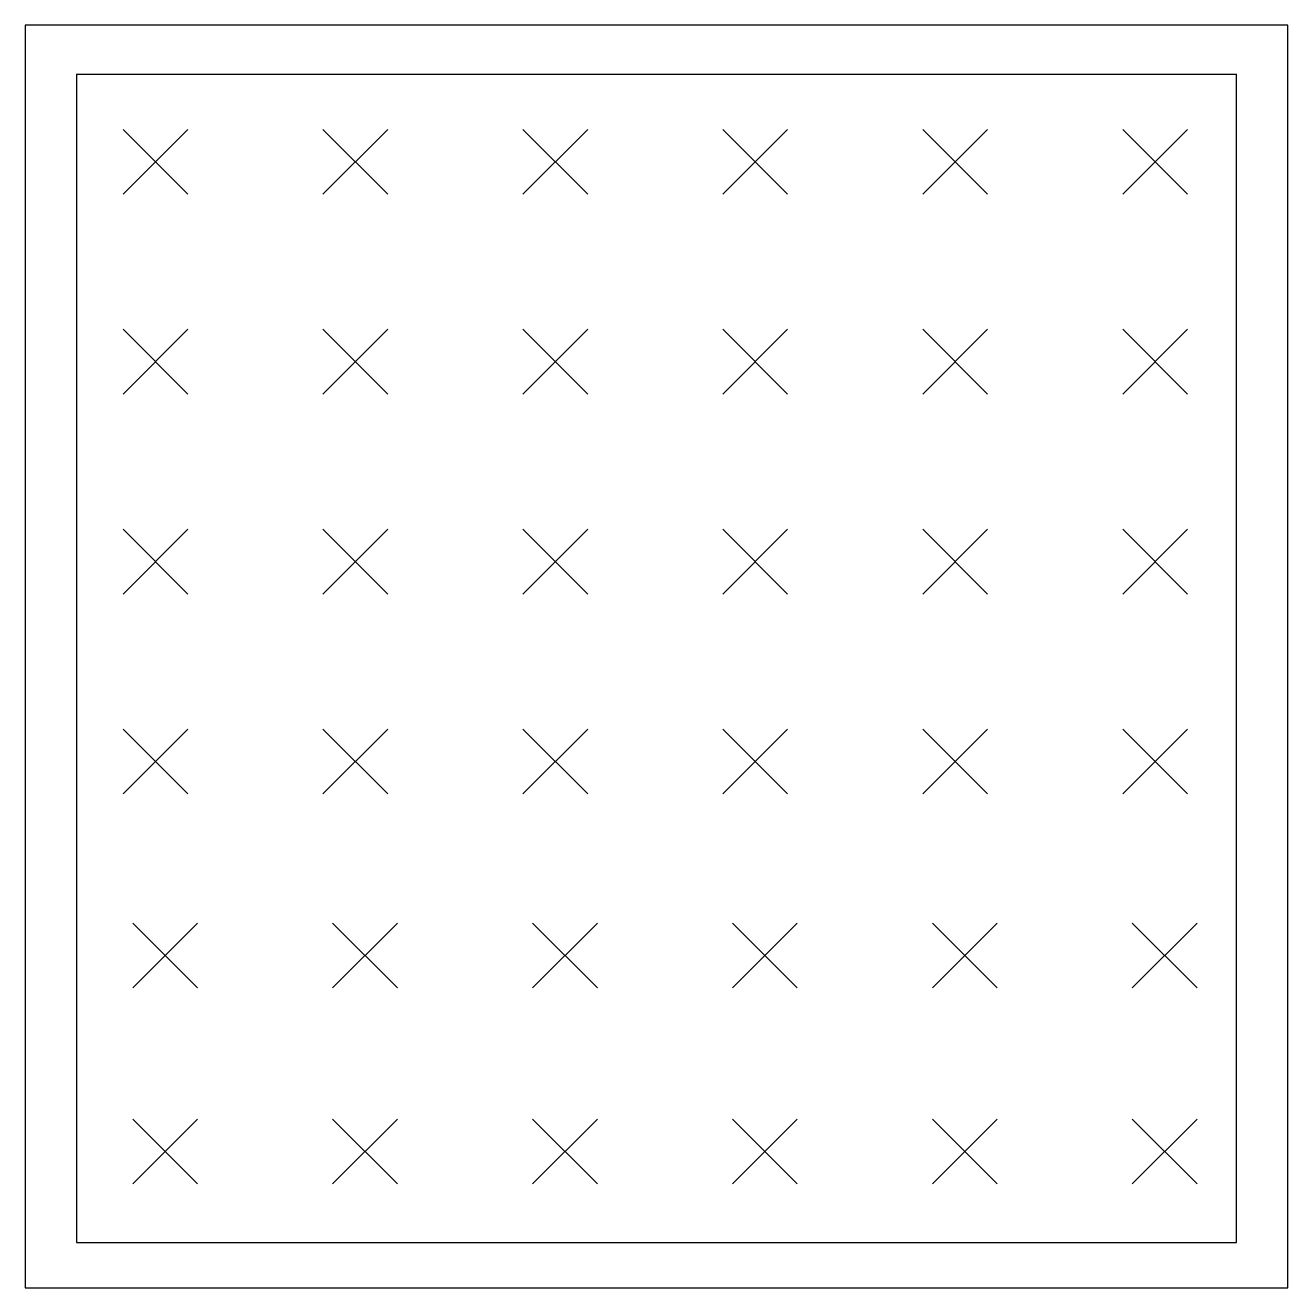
# Model space of a CAD drawing. Header units: millimetres. Extents: x 0 to 1000, y 0 to 1000.
import ezdxf

# ---------------------------------------------------------------- set-up
doc = ezdxf.new("R2010")
doc.units = ezdxf.units.MM
doc.layers.get('0').update_dxf_attribs({"color": 2})
doc.layers.add('1', color=1, linetype='Continuous')
doc.layers.add('3', color=7, linetype='Continuous')

msp = doc.modelspace()

# ---------------------------------------------------------------- linework, layer by layer
at = {"color": 2}
msp.add_lwpolyline([(0, 0), (1000, 0), (1000, 1000), (0, 1000)], close=True, dxfattribs=at)
at = {"layer": '1', "color": 1}
for p, q in [((40.66, 961.31), (959.34, 961.31)), ((40.66, 961.31), (40.66, 35.79)), ((959.34, 35.79), (959.34, 961.31)), ((40.66, 35.79), (959.34, 35.79))]:
    msp.add_line(p, q, dxfattribs=at)
at = {"layer": '3'}
for p, q in [((77.48, 866.19), (128.81, 917.53)), ((128.81, 866.19), (77.48, 917.53)), ((287.17, 866.19), (235.83, 917.53)), ((235.83, 866.19), (287.17, 917.53)), ((445.52, 866.19), (394.19, 917.53)), ((394.19, 866.19), (445.52, 917.53)), ((603.88, 866.19), (552.54, 917.53)), ((552.54, 866.19), (603.88, 917.53)), ((762.23, 866.19), (710.9, 917.53)), ((710.9, 866.19), (762.23, 917.53)), ((920.59, 866.19), (869.25, 917.53)), ((869.25, 866.19), (920.59, 917.53)), ((128.81, 707.83), (77.48, 759.17)), ((77.48, 707.83), (128.81, 759.17)), ((235.83, 707.83), (287.17, 759.17)), ((287.17, 707.83), (235.83, 759.17)), ((394.19, 707.83), (445.52, 759.17)), ((445.52, 707.83), (394.19, 759.17)), ((552.54, 707.83), (603.88, 759.17)), ((603.88, 707.83), (552.54, 759.17)), ((710.9, 707.83), (762.23, 759.17)), ((762.23, 707.83), (710.9, 759.17)), ((869.25, 707.83), (920.59, 759.17)), ((920.59, 707.83), (869.25, 759.17)), ((77.48, 549.48), (128.81, 600.82)), ((128.81, 549.48), (77.48, 600.82)), ((287.17, 549.48), (235.83, 600.82)), ((235.83, 549.48), (287.17, 600.82)), ((445.52, 549.48), (394.19, 600.82)), ((394.19, 549.48), (445.52, 600.82)), ((603.88, 549.48), (552.54, 600.82)), ((552.54, 549.48), (603.88, 600.82)), ((762.23, 549.48), (710.9, 600.82)), ((710.9, 549.48), (762.23, 600.82)), ((920.59, 549.48), (869.25, 600.82)), ((869.25, 549.48), (920.59, 600.82)), ((128.81, 391.12), (77.48, 442.46)), ((77.48, 391.12), (128.81, 442.46)), ((235.83, 391.12), (287.17, 442.46)), ((287.17, 391.12), (235.83, 442.46)), ((394.19, 391.12), (445.52, 442.46)), ((445.52, 391.12), (394.19, 442.46)), ((552.54, 391.12), (603.88, 442.46)), ((603.88, 391.12), (552.54, 442.46)), ((710.9, 391.12), (762.23, 442.46)), ((762.23, 391.12), (710.9, 442.46)), ((869.25, 391.12), (920.59, 442.46)), ((920.59, 391.12), (869.25, 442.46)), ((85.1, 237.48), (136.44, 288.82)), ((136.44, 237.48), (85.1, 288.82)), ((294.79, 237.48), (243.46, 288.82)), ((243.46, 237.48), (294.79, 288.82)), ((453.15, 237.48), (401.81, 288.82)), ((401.81, 237.48), (453.15, 288.82)), ((611.5, 237.48), (560.17, 288.82)), ((560.17, 237.48), (611.5, 288.82)), ((769.86, 237.48), (718.52, 288.82)), ((718.52, 237.48), (769.86, 288.82)), ((928.21, 237.48), (876.88, 288.82)), ((876.88, 237.48), (928.21, 288.82)), ((136.44, 82.23), (85.1, 133.57)), ((85.1, 82.23), (136.44, 133.57)), ((243.46, 82.23), (294.79, 133.57)), ((294.79, 82.23), (243.46, 133.57)), ((401.81, 82.23), (453.15, 133.57)), ((453.15, 82.23), (401.81, 133.57)), ((560.17, 82.23), (611.5, 133.57)), ((611.5, 82.23), (560.17, 133.57)), ((718.52, 82.23), (769.86, 133.57)), ((769.86, 82.23), (718.52, 133.57)), ((876.88, 82.23), (928.21, 133.57)), ((928.21, 82.23), (876.88, 133.57))]:
    msp.add_line(p, q, dxfattribs=at)

doc.saveas('drawing.dxf')
